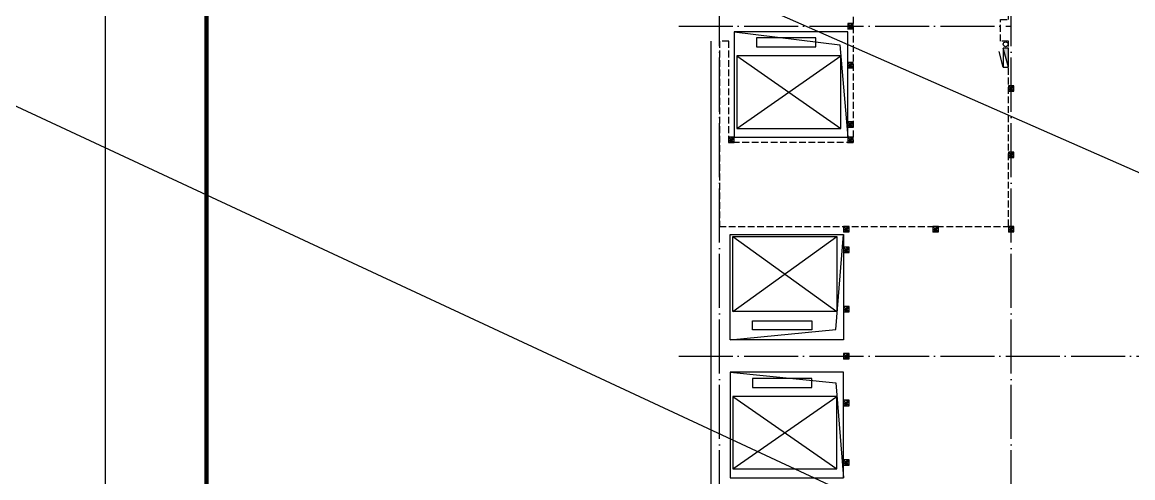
# Model space of a CAD drawing. Extents: x 6843040 to 15500510, y -6507076 to -4940511.
# Drawn here: x 8341862 to 8382962, y -5515002 to -5498152 of the extents above; entities that cross this region are included whole.
import ezdxf

# ---------------------------------------------------------------- set-up
doc = ezdxf.new("R2010")
doc.units = 0
doc.header["$LTSCALE"] = 1000
doc.header["$MEASUREMENT"] = 0
doc.linetypes.add('DASH', pattern=[0.35, 0.25, -0.1])
doc.linetypes.add('DOTE', pattern=[2.42, 2, -0.2, 0.02, -0.2])
for name, color, linetype in [('COLUMN', 10, 'Continuous'), ('DOTE', 8, 'DOTE'), ('E_LINE_6', 11, 'Continuous'), ('EQUIP_消火栓', 7, 'Continuous'), ('EVTR', 2, 'Continuous'), ('FLOOR', 9, 'Continuous'), ('plan-1', 40, 'Continuous'), ('PUB_HATCH', 8, 'Continuous'), ('PUB_TITLE', 4, 'Continuous'), ('VPIPE-消防', 1, 'Continuous'), ('建筑细线', 5, 'Continuous')]:
    doc.layers.add(name, color=color, linetype=linetype)
doc.layers.add('DIM_MODI', color=6, linetype='Continuous', plot=False)

# ---------------------------------------------------------------- blocks, each defined once
blk = doc.blocks.new('3~4构造柱')
at = {"layer": 'PUB_HATCH'}
h = blk.add_hatch(dxfattribs=at)
h.set_pattern_fill('钢筋混凝土', color=256, scale=25, angle=90, style=0)
h.set_pattern_definition([(134.999998, (-1437625.307, 4492.84), (-44.194175, -44.194172), []), (140, (-1437625.3, 4492.84), (15.68804, 179.315045), [18.75, -206.25]), (85, (-1437625.3, 4492.84), (-188.048035, -34.68783), [15, -165]), (190.4514, (-1437624, 4507.78), (-172.35988, 144.62735), [15.93505, -175.28553]), (136.1842, (-1437675.3, 4492.84), (41.37976, 266.81026), [28.125, -309.375]), (186.6356, (-1437671.86, 4515.07), (-243.52946, 233.66568), [23.90257, -262.92825]), (81.1842, (-1437675.3, 4492.84), (-243.52964, 233.6655), [22.5, -247.5]), (111, (-1437662.8, 4517.84), (100.65473, 149.22676), [18.75, -206.25]), (56, (-1437662.8, 4517.84), (-181.28751, 60.82884), [15, -165]), (161.4514, (-1437654.42, 4530.27), (-80.63262, 210.05566), [15.93505, -175.28553]), (127.499998, (-1437625.307, 4492.84), (-83.223463, 3.039967), [0, -163, 0, -167.5, 0, -165.625]), (97.499998, (-1437625.31, 4492.84), (-98.602926, 65.767388), [0, -95.5, 0, -159.25, 0, -63.125]), (57.499998, (-1437625.31, 4437.09), (5.638722, 133.455609), [0, -62.5, 0, -195, 0, -258.75]), (47.499998, (-1437625.31, 4412.09), (-25.02624, 145.796543), [0, -81.25, 0, -129.5, 0, -183.75])])
edge = h.paths.add_edge_path()
edge.add_line((-1131209, 271974), (-1131409, 271974))
edge.add_line((-1131209, 271974), (-1131209, 272174))
edge.add_line((-1131209, 272174), (-1131409, 272174))
edge.add_line((-1131409, 272174), (-1131409, 271974))
h = blk.add_hatch(dxfattribs=at)
h.set_pattern_fill('钢筋混凝土', color=256, scale=25, angle=90, style=0)
h.set_pattern_definition([(134.999998, (-1437625.307, 3058.04), (-44.194175, -44.194172), []), (140, (-1437625.3, 3058.04), (15.68804, 179.315045), [18.75, -206.25]), (85, (-1437625.3, 3058.04), (-188.048035, -34.68783), [15, -165]), (190.4514, (-1437624, 3072.98), (-172.35988, 144.62735), [15.93505, -175.28553]), (136.1842, (-1437675.3, 3058.04), (41.37976, 266.81026), [28.125, -309.375]), (186.6356, (-1437671.86, 3080.27), (-243.52946, 233.66568), [23.90257, -262.92825]), (81.1842, (-1437675.3, 3058.04), (-243.52964, 233.6655), [22.5, -247.5]), (111, (-1437662.8, 3083.04), (100.65473, 149.22676), [18.75, -206.25]), (56, (-1437662.8, 3083.04), (-181.28751, 60.82884), [15, -165]), (161.4514, (-1437654.42, 3095.47), (-80.63262, 210.05566), [15.93505, -175.28553]), (127.499998, (-1437625.307, 3058.04), (-83.223463, 3.039967), [0, -163, 0, -167.5, 0, -165.625]), (97.499998, (-1437625.31, 3058.04), (-98.602926, 65.767388), [0, -95.5, 0, -159.25, 0, -63.125]), (57.499998, (-1437625.31, 3002.29), (5.638722, 133.455609), [0, -62.5, 0, -195, 0, -258.75]), (47.499998, (-1437625.31, 2977.29), (-25.02624, 145.796543), [0, -81.25, 0, -129.5, 0, -183.75])])
edge = h.paths.add_edge_path()
edge.add_line((-1131209, 270540), (-1131409, 270540))
edge.add_line((-1131209, 270540), (-1131209, 270740))
edge.add_line((-1131209, 270740), (-1131409, 270740))
edge.add_line((-1131409, 270740), (-1131409, 270540))
h = blk.add_hatch(dxfattribs=at)
h.set_pattern_fill('钢筋混凝土', color=256, scale=25, angle=90, style=0)
h.set_pattern_definition([(134.999998, (-1431675.3, 2192.64), (-44.194175, -44.194172), []), (140, (-1431675.3, 2192.64), (15.68804, 179.315045), [18.75, -206.25]), (85, (-1431675.3, 2192.64), (-188.048035, -34.68783), [15, -165]), (190.4514, (-1431674, 2207.58), (-172.35988, 144.62735), [15.93505, -175.28553]), (136.1842, (-1431725.3, 2192.64), (41.37976, 266.81026), [28.125, -309.375]), (186.6356, (-1431721.85, 2214.87), (-243.52946, 233.66568), [23.90257, -262.92825]), (81.1842, (-1431725.3, 2192.64), (-243.52964, 233.6655), [22.5, -247.5]), (111, (-1431712.8, 2217.64), (100.65473, 149.22676), [18.75, -206.25]), (56, (-1431712.8, 2217.64), (-181.28751, 60.82884), [15, -165]), (161.4514, (-1431704.41, 2230.07), (-80.63262, 210.05566), [15.93505, -175.28553]), (127.499998, (-1431675.3, 2192.64), (-83.223463, 3.039967), [0, -163, 0, -167.5, 0, -165.625]), (97.499998, (-1431675.3, 2192.64), (-98.602926, 65.767388), [0, -95.5, 0, -159.25, 0, -63.125]), (57.499998, (-1431675.3, 2136.89), (5.638722, 133.455609), [0, -62.5, 0, -195, 0, -258.75]), (47.499998, (-1431675.3, 2111.89), (-25.02624, 145.796543), [0, -81.25, 0, -129.5, 0, -183.75])])
edge = h.paths.add_edge_path()
edge.add_line((-1125259, 269674), (-1125459, 269674))
edge.add_line((-1125259, 269674), (-1125259, 269874))
edge.add_line((-1125259, 269874), (-1125459, 269874))
edge.add_line((-1125459, 269874), (-1125459, 269674))
h = blk.add_hatch(dxfattribs=at)
h.set_pattern_fill('钢筋混凝土', color=256, scale=25, angle=90, style=0)
h.set_pattern_definition([(134.999998, (-1437625.307, 858.04), (-44.194175, -44.194172), []), (140, (-1437625.3, 858.04), (15.68804, 179.315045), [18.75, -206.25]), (85, (-1437625.3, 858.04), (-188.048035, -34.68783), [15, -165]), (190.4514, (-1437624, 872.98), (-172.35988, 144.62735), [15.93505, -175.28553]), (136.1842, (-1437675.3, 858.04), (41.37976, 266.81026), [28.125, -309.375]), (186.6356, (-1437671.86, 880.27), (-243.52946, 233.66568), [23.90257, -262.92825]), (81.1842, (-1437675.3, 858.04), (-243.52964, 233.6655), [22.5, -247.5]), (111, (-1437662.8, 883.04), (100.65473, 149.22676), [18.75, -206.25]), (56, (-1437662.8, 883.04), (-181.28751, 60.82884), [15, -165]), (161.4514, (-1437654.42, 895.47), (-80.63262, 210.05566), [15.93505, -175.28553]), (127.499998, (-1437625.307, 858.04), (-83.223463, 3.039967), [0, -163, 0, -167.5, 0, -165.625]), (97.499998, (-1437625.31, 858.04), (-98.602926, 65.767388), [0, -95.5, 0, -159.25, 0, -63.125]), (57.499998, (-1437625.31, 802.29), (5.638722, 133.455609), [0, -62.5, 0, -195, 0, -258.75]), (47.499998, (-1437625.31, 777.29), (-25.02624, 145.796543), [0, -81.25, 0, -129.5, 0, -183.75])])
edge = h.paths.add_edge_path()
edge.add_line((-1131209, 268340), (-1131409, 268340))
edge.add_line((-1131209, 268340), (-1131209, 268540))
edge.add_line((-1131209, 268540), (-1131409, 268540))
edge.add_line((-1131409, 268540), (-1131409, 268340))
h = blk.add_hatch(dxfattribs=at)
h.set_pattern_fill('钢筋混凝土', color=256, scale=25, angle=90, style=0)
h.set_pattern_definition([(134.999998, (-1442025.307, 292.64), (-44.194175, -44.194172), []), (140, (-1442025.3, 292.64), (15.68804, 179.315045), [18.75, -206.25]), (85, (-1442025.3, 292.64), (-188.048035, -34.68783), [15, -165]), (190.4514, (-1442024, 307.58), (-172.35988, 144.62735), [15.93505, -175.28553]), (136.1842, (-1442075.3, 292.64), (41.37976, 266.81026), [28.125, -309.375]), (186.6356, (-1442071.86, 314.87), (-243.52946, 233.66568), [23.90257, -262.92825]), (81.1842, (-1442075.3, 292.64), (-243.52964, 233.6655), [22.5, -247.5]), (111, (-1442062.8, 317.64), (100.65473, 149.22676), [18.75, -206.25]), (56, (-1442062.8, 317.64), (-181.28751, 60.82884), [15, -165]), (161.4514, (-1442054.42, 330.07), (-80.63262, 210.05566), [15.93505, -175.28553]), (127.499998, (-1442025.307, 292.64), (-83.223463, 3.039967), [0, -163, 0, -167.5, 0, -165.625]), (97.499998, (-1442025.31, 292.64), (-98.602926, 65.767388), [0, -95.5, 0, -159.25, 0, -63.125]), (57.499998, (-1442025.31, 236.89), (5.638722, 133.455609), [0, -62.5, 0, -195, 0, -258.75]), (47.499998, (-1442025.31, 211.89), (-25.02624, 145.796543), [0, -81.25, 0, -129.5, 0, -183.75])])
edge = h.paths.add_edge_path()
edge.add_line((-1135609, 267774), (-1135809, 267774))
edge.add_line((-1135609, 267774), (-1135609, 267974))
edge.add_line((-1135609, 267974), (-1135809, 267974))
edge.add_line((-1135809, 267974), (-1135809, 267774))
h = blk.add_hatch(dxfattribs=at)
h.set_pattern_fill('钢筋混凝土', color=256, scale=25, angle=90, style=0)
h.set_pattern_definition([(134.999998, (-1437625.307, 293.04), (-44.194175, -44.194172), []), (140, (-1437625.3, 293.04), (15.68804, 179.315045), [18.75, -206.25]), (85, (-1437625.3, 293.04), (-188.048035, -34.68783), [15, -165]), (190.4514, (-1437624, 307.98), (-172.35988, 144.62735), [15.93505, -175.28553]), (136.1842, (-1437675.3, 293.04), (41.37976, 266.81026), [28.125, -309.375]), (186.6356, (-1437671.86, 315.27), (-243.52946, 233.66568), [23.90257, -262.92825]), (81.1842, (-1437675.3, 293.04), (-243.52964, 233.6655), [22.5, -247.5]), (111, (-1437662.8, 318.04), (100.65473, 149.22676), [18.75, -206.25]), (56, (-1437662.8, 318.04), (-181.28751, 60.82884), [15, -165]), (161.4514, (-1437654.42, 330.47), (-80.63262, 210.05566), [15.93505, -175.28553]), (127.499998, (-1437625.307, 293.04), (-83.223463, 3.039967), [0, -163, 0, -167.5, 0, -165.625]), (97.499998, (-1437625.31, 293.04), (-98.602926, 65.767388), [0, -95.5, 0, -159.25, 0, -63.125]), (57.499998, (-1437625.31, 237.29), (5.638722, 133.455609), [0, -62.5, 0, -195, 0, -258.75]), (47.499998, (-1437625.31, 212.29), (-25.02624, 145.796543), [0, -81.25, 0, -129.5, 0, -183.75])])
edge = h.paths.add_edge_path()
edge.add_line((-1131209, 267775), (-1131409, 267775))
edge.add_line((-1131209, 267775), (-1131209, 267975))
edge.add_line((-1131209, 267975), (-1131409, 267975))
edge.add_line((-1131409, 267975), (-1131409, 267775))
h = blk.add_hatch(dxfattribs=at)
h.set_pattern_fill('钢筋混凝土', color=256, scale=25, angle=90, style=0)
h.set_pattern_definition([(134.999998, (-1431675.3, -257.36), (-44.194175, -44.194172), []), (140, (-1431675.3, -257.36), (15.68804, 179.315045), [18.75, -206.25]), (85, (-1431675.3, -257.36), (-188.048035, -34.68783), [15, -165]), (190.4514, (-1431674, -242.42), (-172.35988, 144.62735), [15.93505, -175.28553]), (136.1842, (-1431725.3, -257.36), (41.37976, 266.81026), [28.125, -309.375]), (186.6356, (-1431721.85, -235.13), (-243.52946, 233.66568), [23.90257, -262.92825]), (81.1842, (-1431725.3, -257.36), (-243.52964, 233.6655), [22.5, -247.5]), (111, (-1431712.8, -232.36), (100.65473, 149.22676), [18.75, -206.25]), (56, (-1431712.8, -232.36), (-181.28751, 60.82884), [15, -165]), (161.4514, (-1431704.41, -219.93), (-80.63262, 210.05566), [15.93505, -175.28553]), (127.499998, (-1431675.3, -257.36), (-83.223463, 3.039967), [0, -163, 0, -167.5, 0, -165.625]), (97.499998, (-1431675.3, -257.36), (-98.602926, 65.767388), [0, -95.5, 0, -159.25, 0, -63.125]), (57.499998, (-1431675.3, -313.11), (5.638722, 133.455609), [0, -62.5, 0, -195, 0, -258.75]), (47.499998, (-1431675.3, -338.11), (-25.02624, 145.796543), [0, -81.25, 0, -129.5, 0, -183.75])])
edge = h.paths.add_edge_path()
edge.add_line((-1125259, 267224), (-1125459, 267224))
edge.add_line((-1125259, 267224), (-1125259, 267424))
edge.add_line((-1125259, 267424), (-1125459, 267424))
edge.add_line((-1125459, 267424), (-1125459, 267224))
h = blk.add_hatch(dxfattribs=at)
h.set_pattern_fill('钢筋混凝土', color=256, scale=25, angle=90, style=0)
h.set_pattern_definition([(134.999998, (-1437775.3, -3007.36), (-44.194175, -44.194172), []), (140, (-1437775.3, -3007.36), (15.68804, 179.315045), [18.75, -206.25]), (85, (-1437775.3, -3007.36), (-188.048035, -34.68783), [15, -165]), (190.4514, (-1437774, -2992.42), (-172.35988, 144.62735), [15.93505, -175.28553]), (136.1842, (-1437825.3, -3007.36), (41.37976, 266.81026), [28.125, -309.375]), (186.6356, (-1437821.85, -2985.13), (-243.52946, 233.66568), [23.90257, -262.92825]), (81.1842, (-1437825.3, -3007.36), (-243.52964, 233.6655), [22.5, -247.5]), (111, (-1437812.8, -2982.36), (100.65473, 149.22676), [18.75, -206.25]), (56, (-1437812.8, -2982.36), (-181.28751, 60.82884), [15, -165]), (161.4514, (-1437804.41, -2969.93), (-80.63262, 210.05566), [15.93505, -175.28553]), (127.499998, (-1437775.3, -3007.36), (-83.223463, 3.039967), [0, -163, 0, -167.5, 0, -165.625]), (97.499998, (-1437775.3, -3007.36), (-98.602926, 65.767388), [0, -95.5, 0, -159.25, 0, -63.125]), (57.499998, (-1437775.3, -3063.11), (5.638722, 133.455609), [0, -62.5, 0, -195, 0, -258.75]), (47.499998, (-1437775.3, -3088.11), (-25.02624, 145.796543), [0, -81.25, 0, -129.5, 0, -183.75])])
edge = h.paths.add_edge_path()
edge.add_line((-1131359, 264474), (-1131559, 264474))
edge.add_line((-1131359, 264474), (-1131359, 264674))
edge.add_line((-1131359, 264674), (-1131559, 264674))
edge.add_line((-1131559, 264674), (-1131559, 264474))
h = blk.add_hatch(dxfattribs=at)
h.set_pattern_fill('钢筋混凝土', color=256, scale=25, angle=90, style=0)
h.set_pattern_definition([(134.999998, (-1434469.49, -3007.36), (-44.194175, -44.194172), []), (140, (-1434469.49, -3007.36), (15.68804, 179.315045), [18.75, -206.25]), (85, (-1434469.49, -3007.36), (-188.048035, -34.68783), [15, -165]), (190.4514, (-1434468.18, -2992.42), (-172.35988, 144.62735), [15.93505, -175.28553]), (136.1842, (-1434519.5, -3007.36), (41.37976, 266.81026), [28.125, -309.375]), (186.6356, (-1434516.04, -2985.13), (-243.52946, 233.66568), [23.90257, -262.92825]), (81.1842, (-1434519.5, -3007.36), (-243.52964, 233.6655), [22.5, -247.5]), (111, (-1434506.99, -2982.36), (100.65473, 149.22676), [18.75, -206.25]), (56, (-1434506.99, -2982.36), (-181.28751, 60.82884), [15, -165]), (161.4514, (-1434498.6, -2969.93), (-80.63262, 210.05566), [15.93505, -175.28553]), (127.499998, (-1434469.49, -3007.36), (-83.223463, 3.039967), [0, -163, 0, -167.5, 0, -165.625]), (97.499998, (-1434469.49, -3007.36), (-98.602926, 65.767388), [0, -95.5, 0, -159.25, 0, -63.125]), (57.499998, (-1434469.49, -3063.11), (5.638722, 133.455609), [0, -62.5, 0, -195, 0, -258.75]), (47.499998, (-1434469.49, -3088.11), (-25.02624, 145.796543), [0, -81.25, 0, -129.5, 0, -183.75])])
edge = h.paths.add_edge_path()
edge.add_line((-1128053, 264474), (-1128253, 264474))
edge.add_line((-1128053, 264474), (-1128053, 264674))
edge.add_line((-1128053, 264674), (-1128253, 264674))
edge.add_line((-1128253, 264674), (-1128253, 264474))
h = blk.add_hatch(dxfattribs=at)
h.set_pattern_fill('钢筋混凝土', color=256, scale=25, angle=90, style=0)
h.set_pattern_definition([(134.999998, (-1431675.3, -3007.36), (-44.194175, -44.194172), []), (140, (-1431675.3, -3007.36), (15.68804, 179.315045), [18.75, -206.25]), (85, (-1431675.3, -3007.36), (-188.048035, -34.68783), [15, -165]), (190.4514, (-1431674, -2992.42), (-172.35988, 144.62735), [15.93505, -175.28553]), (136.1842, (-1431725.3, -3007.36), (41.37976, 266.81026), [28.125, -309.375]), (186.6356, (-1431721.85, -2985.13), (-243.52946, 233.66568), [23.90257, -262.92825]), (81.1842, (-1431725.3, -3007.36), (-243.52964, 233.6655), [22.5, -247.5]), (111, (-1431712.8, -2982.36), (100.65473, 149.22676), [18.75, -206.25]), (56, (-1431712.8, -2982.36), (-181.28751, 60.82884), [15, -165]), (161.4514, (-1431704.41, -2969.93), (-80.63262, 210.05566), [15.93505, -175.28553]), (127.499998, (-1431675.3, -3007.36), (-83.223463, 3.039967), [0, -163, 0, -167.5, 0, -165.625]), (97.499998, (-1431675.3, -3007.36), (-98.602926, 65.767388), [0, -95.5, 0, -159.25, 0, -63.125]), (57.499998, (-1431675.3, -3063.11), (5.638722, 133.455609), [0, -62.5, 0, -195, 0, -258.75]), (47.499998, (-1431675.3, -3088.11), (-25.02624, 145.796543), [0, -81.25, 0, -129.5, 0, -183.75])])
edge = h.paths.add_edge_path()
edge.add_line((-1125259, 264474), (-1125459, 264474))
edge.add_line((-1125259, 264474), (-1125259, 264674))
edge.add_line((-1125259, 264674), (-1125459, 264674))
edge.add_line((-1125459, 264674), (-1125459, 264474))
h = blk.add_hatch(dxfattribs=at)
h.set_pattern_fill('钢筋混凝土', color=256, scale=25, angle=90, style=0)
h.set_pattern_definition([(134.999998, (-1437775.3, -3772.36), (-44.194175, -44.194172), []), (140, (-1437775.3, -3772.36), (15.68804, 179.315045), [18.75, -206.25]), (85, (-1437775.3, -3772.36), (-188.048035, -34.68783), [15, -165]), (190.4514, (-1437774, -3757.42), (-172.35988, 144.62735), [15.93505, -175.28553]), (136.1842, (-1437825.3, -3772.36), (41.37976, 266.81026), [28.125, -309.375]), (186.6356, (-1437821.85, -3750.13), (-243.52946, 233.66568), [23.90257, -262.92825]), (81.1842, (-1437825.3, -3772.36), (-243.52964, 233.6655), [22.5, -247.5]), (111, (-1437812.8, -3747.36), (100.65473, 149.22676), [18.75, -206.25]), (56, (-1437812.8, -3747.36), (-181.28751, 60.82884), [15, -165]), (161.4514, (-1437804.41, -3734.93), (-80.63262, 210.05566), [15.93505, -175.28553]), (127.499998, (-1437775.3, -3772.36), (-83.223463, 3.039967), [0, -163, 0, -167.5, 0, -165.625]), (97.499998, (-1437775.3, -3772.36), (-98.602926, 65.767388), [0, -95.5, 0, -159.25, 0, -63.125]), (57.499998, (-1437775.3, -3828.11), (5.638722, 133.455609), [0, -62.5, 0, -195, 0, -258.75]), (47.499998, (-1437775.3, -3853.11), (-25.02624, 145.796543), [0, -81.25, 0, -129.5, 0, -183.75])])
edge = h.paths.add_edge_path()
edge.add_line((-1131359, 263709), (-1131559, 263709))
edge.add_line((-1131359, 263709), (-1131359, 263909))
edge.add_line((-1131359, 263909), (-1131559, 263909))
edge.add_line((-1131559, 263909), (-1131559, 263709))
h = blk.add_hatch(dxfattribs=at)
h.set_pattern_fill('钢筋混凝土', color=256, scale=25, angle=90, style=0)
h.set_pattern_definition([(134.999998, (-1437775.3, -5972.36), (-44.194175, -44.194172), []), (140, (-1437775.3, -5972.36), (15.68804, 179.315045), [18.75, -206.25]), (85, (-1437775.3, -5972.36), (-188.048035, -34.68783), [15, -165]), (190.4514, (-1437774, -5957.42), (-172.35988, 144.62735), [15.93505, -175.28553]), (136.1842, (-1437825.3, -5972.36), (41.37976, 266.81026), [28.125, -309.375]), (186.6356, (-1437821.85, -5950.13), (-243.52946, 233.66568), [23.90257, -262.92825]), (81.1842, (-1437825.3, -5972.36), (-243.52964, 233.6655), [22.5, -247.5]), (111, (-1437812.8, -5947.36), (100.65473, 149.22676), [18.75, -206.25]), (56, (-1437812.8, -5947.36), (-181.28751, 60.82884), [15, -165]), (161.4514, (-1437804.42, -5934.93), (-80.63262, 210.05566), [15.93505, -175.28553]), (127.499998, (-1437775.3, -5972.36), (-83.223463, 3.039967), [0, -163, 0, -167.5, 0, -165.625]), (97.499998, (-1437775.3, -5972.36), (-98.602926, 65.767388), [0, -95.5, 0, -159.25, 0, -63.125]), (57.499998, (-1437775.3, -6028.11), (5.638722, 133.455609), [0, -62.5, 0, -195, 0, -258.75]), (47.499998, (-1437775.3, -6053.11), (-25.02624, 145.796543), [0, -81.25, 0, -129.5, 0, -183.75])])
edge = h.paths.add_edge_path()
edge.add_line((-1131359, 261509), (-1131559, 261509))
edge.add_line((-1131359, 261509), (-1131359, 261709))
edge.add_line((-1131359, 261709), (-1131559, 261709))
edge.add_line((-1131559, 261709), (-1131559, 261509))
h = blk.add_hatch(dxfattribs=at)
h.set_pattern_fill('钢筋混凝土', color=256, scale=25, angle=90, style=0)
h.set_pattern_definition([(134.999998, (-1437775.3, -7707.36), (-44.194175, -44.194172), []), (140, (-1437775.3, -7707.36), (15.68804, 179.315045), [18.75, -206.25]), (85, (-1437775.3, -7707.36), (-188.048035, -34.68783), [15, -165]), (190.4514, (-1437774, -7692.42), (-172.35988, 144.62735), [15.93505, -175.28553]), (136.1842, (-1437825.3, -7707.36), (41.37976, 266.81026), [28.125, -309.375]), (186.6356, (-1437821.85, -7685.13), (-243.52946, 233.66568), [23.90257, -262.92825]), (81.1842, (-1437825.3, -7707.36), (-243.52964, 233.6655), [22.5, -247.5]), (111, (-1437812.8, -7682.36), (100.65473, 149.22676), [18.75, -206.25]), (56, (-1437812.8, -7682.36), (-181.28751, 60.82884), [15, -165]), (161.4514, (-1437804.41, -7669.93), (-80.63262, 210.05566), [15.93505, -175.28553]), (127.499998, (-1437775.3, -7707.36), (-83.223463, 3.039967), [0, -163, 0, -167.5, 0, -165.625]), (97.499998, (-1437775.3, -7707.36), (-98.602926, 65.767388), [0, -95.5, 0, -159.25, 0, -63.125]), (57.499998, (-1437775.3, -7763.11), (5.638722, 133.455609), [0, -62.5, 0, -195, 0, -258.75]), (47.499998, (-1437775.3, -7788.11), (-25.02624, 145.796543), [0, -81.25, 0, -129.5, 0, -183.75])])
edge = h.paths.add_edge_path()
edge.add_line((-1131359, 259774), (-1131559, 259774))
edge.add_line((-1131359, 259774), (-1131359, 259974))
edge.add_line((-1131359, 259974), (-1131559, 259974))
edge.add_line((-1131559, 259974), (-1131559, 259774))
h = blk.add_hatch(dxfattribs=at)
h.set_pattern_fill('钢筋混凝土', color=256, scale=25, angle=90, style=0)
h.set_pattern_definition([(134.999998, (-1437775.3, -9442.36), (-44.194175, -44.194172), []), (140, (-1437775.3, -9442.36), (15.68804, 179.315045), [18.75, -206.25]), (85, (-1437775.3, -9442.36), (-188.048035, -34.68783), [15, -165]), (190.4514, (-1437774, -9427.42), (-172.35988, 144.62735), [15.93505, -175.28553]), (136.1842, (-1437825.3, -9442.36), (41.37976, 266.81026), [28.125, -309.375]), (186.6356, (-1437821.85, -9420.13), (-243.52946, 233.66568), [23.90257, -262.92825]), (81.1842, (-1437825.3, -9442.36), (-243.52964, 233.6655), [22.5, -247.5]), (111, (-1437812.8, -9417.36), (100.65473, 149.22676), [18.75, -206.25]), (56, (-1437812.8, -9417.36), (-181.28751, 60.82884), [15, -165]), (161.4514, (-1437804.41, -9404.93), (-80.63262, 210.05566), [15.93505, -175.28553]), (127.499998, (-1437775.3, -9442.36), (-83.223463, 3.039967), [0, -163, 0, -167.5, 0, -165.625]), (97.499998, (-1437775.3, -9442.36), (-98.602926, 65.767388), [0, -95.5, 0, -159.25, 0, -63.125]), (57.499998, (-1437775.3, -9498.11), (5.638722, 133.455609), [0, -62.5, 0, -195, 0, -258.75]), (47.499998, (-1437775.3, -9523.11), (-25.02624, 145.796543), [0, -81.25, 0, -129.5, 0, -183.75])])
edge = h.paths.add_edge_path()
edge.add_line((-1131359, 258039), (-1131559, 258039))
edge.add_line((-1131359, 258039), (-1131359, 258239))
edge.add_line((-1131359, 258239), (-1131559, 258239))
edge.add_line((-1131559, 258239), (-1131559, 258039))
h = blk.add_hatch(dxfattribs=at)
h.set_pattern_fill('钢筋混凝土', color=256, scale=25, angle=90, style=0)
h.set_pattern_definition([(134.999998, (-1437775.3, -11642.36), (-44.194175, -44.194172), []), (140, (-1437775.3, -11642.36), (15.68804, 179.315045), [18.75, -206.25]), (85, (-1437775.3, -11642.36), (-188.048035, -34.68783), [15, -165]), (190.4514, (-1437774, -11627.42), (-172.35988, 144.62735), [15.93505, -175.28553]), (136.1842, (-1437825.3, -11642.36), (41.37976, 266.81026), [28.125, -309.375]), (186.6356, (-1437821.85, -11620.13), (-243.52946, 233.66568), [23.90257, -262.92825]), (81.1842, (-1437825.3, -11642.36), (-243.52964, 233.6655), [22.5, -247.5]), (111, (-1437812.8, -11617.36), (100.65473, 149.22676), [18.75, -206.25]), (56, (-1437812.8, -11617.36), (-181.28751, 60.82884), [15, -165]), (161.4514, (-1437804.42, -11604.93), (-80.63262, 210.05566), [15.93505, -175.28553]), (127.499998, (-1437775.3, -11642.36), (-83.223463, 3.039967), [0, -163, 0, -167.5, 0, -165.625]), (97.499998, (-1437775.3, -11642.36), (-98.602926, 65.767388), [0, -95.5, 0, -159.25, 0, -63.125]), (57.499998, (-1437775.3, -11698.11), (5.638722, 133.455609), [0, -62.5, 0, -195, 0, -258.75]), (47.499998, (-1437775.3, -11723.11), (-25.02624, 145.796543), [0, -81.25, 0, -129.5, 0, -183.75])])
edge = h.paths.add_edge_path()
edge.add_line((-1131359, 255839), (-1131559, 255839))
edge.add_line((-1131359, 255839), (-1131359, 256039))
edge.add_line((-1131359, 256039), (-1131559, 256039))
edge.add_line((-1131559, 256039), (-1131559, 255839))
at = {"layer": 'COLUMN'}
for points in [[(-1131409, 271974), (-1131209, 271974), (-1131209, 272174), (-1131409, 272174)], [(-1131409, 270540), (-1131209, 270540), (-1131209, 270740), (-1131409, 270740)], [(-1125459, 269674), (-1125259, 269674), (-1125259, 269874), (-1125459, 269874)], [(-1131409, 268340), (-1131209, 268340), (-1131209, 268540), (-1131409, 268540)], [(-1135809, 267774), (-1135609, 267774), (-1135609, 267974), (-1135809, 267974)], [(-1131409, 267775), (-1131209, 267775), (-1131209, 267975), (-1131409, 267975)], [(-1125459, 267224), (-1125259, 267224), (-1125259, 267424), (-1125459, 267424)], [(-1131559, 264474), (-1131359, 264474), (-1131359, 264674), (-1131559, 264674)], [(-1128253, 264474), (-1128053, 264474), (-1128053, 264674), (-1128253, 264674)], [(-1125459, 264474), (-1125259, 264474), (-1125259, 264674), (-1125459, 264674)], [(-1131559, 263709), (-1131359, 263709), (-1131359, 263909), (-1131559, 263909)], [(-1131559, 261509), (-1131359, 261509), (-1131359, 261709), (-1131559, 261709)], [(-1131559, 259774), (-1131359, 259774), (-1131359, 259974), (-1131559, 259974)], [(-1131559, 258039), (-1131359, 258039), (-1131359, 258239), (-1131559, 258239)], [(-1131559, 255839), (-1131359, 255839), (-1131359, 256039), (-1131559, 256039)]]:
    blk.add_lwpolyline(points, close=True, dxfattribs=at)
blk = doc.blocks.new('$TWTSYS$00000508')
for p, q in [((-0.5, 0.5), (0.324, 1.224)), ((-0.5, 0.5), (-0.5, -0.5)), ((-0.5, -0.5), (0.5, 0.5)), ((0.5, 0.5), (-0.5, 0.5)), ((0.5, -0.5), (0.5, 0.5)), ((-0.5, -0.5), (0.5, -0.5))]:
    blk.add_line(p, q)
blk.add_solid([(0.5, -0.5), (0.5, 0.5), (-0.5, -0.5)])
blk = doc.blocks.new('三、四层排水消防0922')
at = {"layer": 'VPIPE-消防'}
blk.add_circle((8378257, -5498967), 90, dxfattribs=at)
at = {"layer": 'EQUIP_消火栓', "xscale": 700, "yscale": 200, "zscale": 700, "rotation": 89.99999499104365}
blk.add_blockref('$TWTSYS$00000508', (8378262, -5499464), dxfattribs=at)

msp = doc.modelspace()

# ---------------------------------------------------------------- linework, layer by layer
msp.add_lwpolyline([(8420911.7, -5550802), (8367361.7, -5550802), (8367361.7, -5498852)])
at = {"layer": 'DIM_MODI'}
msp.add_lwpolyline([(8434264.1, -5526170.8), (7717926.7, -5211216.4), (8434182.3, -5544303.1)], dxfattribs=at)
at = {"layer": 'DOTE'}
for p, q in [((8367661.7, -5554702), (8367661.7, -5485702.5)), ((8378461.7, -5554702), (8378461.7, -5485702.5)), ((8366161.7, -5498301.8), (8378454.1, -5498301.8)), ((8366161.7, -5510502), (8498261.7, -5510502))]:
    msp.add_line(p, q, dxfattribs=at)
at = {"layer": 'E_LINE_6'}
for points in [[(8368211.7, -5498501.6), (8368211.7, -5502401.6), (8372411.7, -5502401.6), (8372411.7, -5498501.6), (8368211.7, -5498501.6), (8372123.3, -5498987.9), (8372411.7, -5502401.6)], [(8368061.7, -5509902), (8368061.7, -5506002), (8372261.7, -5506002), (8372261.7, -5509902), (8368061.7, -5509902), (8371973.3, -5509515.7), (8372261.7, -5506002)], [(8368061.7, -5511102), (8368061.7, -5515002), (8372261.7, -5515002), (8372261.7, -5511102), (8368061.7, -5511102), (8371973.3, -5511488.3), (8372261.7, -5515002)]]:
    msp.add_lwpolyline(points, dxfattribs=at)
at = {"layer": 'EVTR'}
for p, q in [((8368311.7, -5499397), (8372161.7, -5502077)), ((8368311.7, -5502077), (8372161.7, -5499397)), ((8368161.7, -5508857), (8372011.7, -5506077)), ((8368161.7, -5506077), (8372011.7, -5508857)), ((8368161.7, -5511997), (8372011.7, -5514677)), ((8368161.7, -5514677), (8372011.7, -5511997))]:
    msp.add_line(p, q, dxfattribs=at)
for points in [[(8369041.7, -5499062), (8371231.7, -5499062), (8371231.7, -5498727), (8369041.7, -5498727)], [(8368311.7, -5502077), (8372161.7, -5502077), (8372161.7, -5499397), (8368311.7, -5499397)], [(8368161.7, -5506077), (8372011.7, -5506077), (8372011.7, -5508857), (8368161.7, -5508857)], [(8368891.7, -5509192), (8371081.7, -5509192), (8371081.7, -5509527), (8368891.7, -5509527)], [(8368891.7, -5511662), (8371081.7, -5511662), (8371081.7, -5511327), (8368891.7, -5511327)], [(8368161.7, -5514677), (8372011.7, -5514677), (8372011.7, -5511997), (8368161.7, -5511997)]]:
    msp.add_lwpolyline(points, close=True, dxfattribs=at)
at = {"layer": 'FLOOR', "linetype": 'DASH'}
msp.add_lwpolyline([(8368011.7, -5498852), (8367661.7, -5498852), (8367661.7, -5505702), (8378361.7, -5505702), (8378361.7, -5498851.6), (8378061.7, -5498851.6), (8378061.7, -5498052), (8378361.7, -5498052), (8378361.7, -5491202.5), (8377961.7, -5491202.5), (8377961.7, -5490102), (8375361.7, -5490102), (8375361.7, -5490302), (8374561.7, -5490302), (8374561.7, -5494102), (8372611.7, -5494102), (8372611.7, -5502601.6), (8368011.7, -5502601.6)], close=True, dxfattribs=at)
at = {"layer": 'PUB_TITLE'}
msp.add_lwpolyline([(8344931.8, -5601001.4), (8523281.8, -5601001.4), (8523281.8, -5474851.4), (8344931.8, -5474851.4)], close=True, dxfattribs=at)
at = {"layer": 'PUB_TITLE', "const_width": 150}
msp.add_lwpolyline([(8348681.8, -5599501.4), (8521781.8, -5599501.4), (8521781.8, -5476351.4), (8348681.8, -5476351.4)], close=True, dxfattribs=at)

# ---------------------------------------------------------------- block references
at = {"layer": 'plan-1'}
msp.add_blockref('三、四层排水消防0922', (0, 0), dxfattribs=at)
at = {"layer": '建筑细线'}
msp.add_blockref('3~4构造柱', (9503820.7, -5770376.6), dxfattribs=at)

doc.saveas('drawing.dxf')
